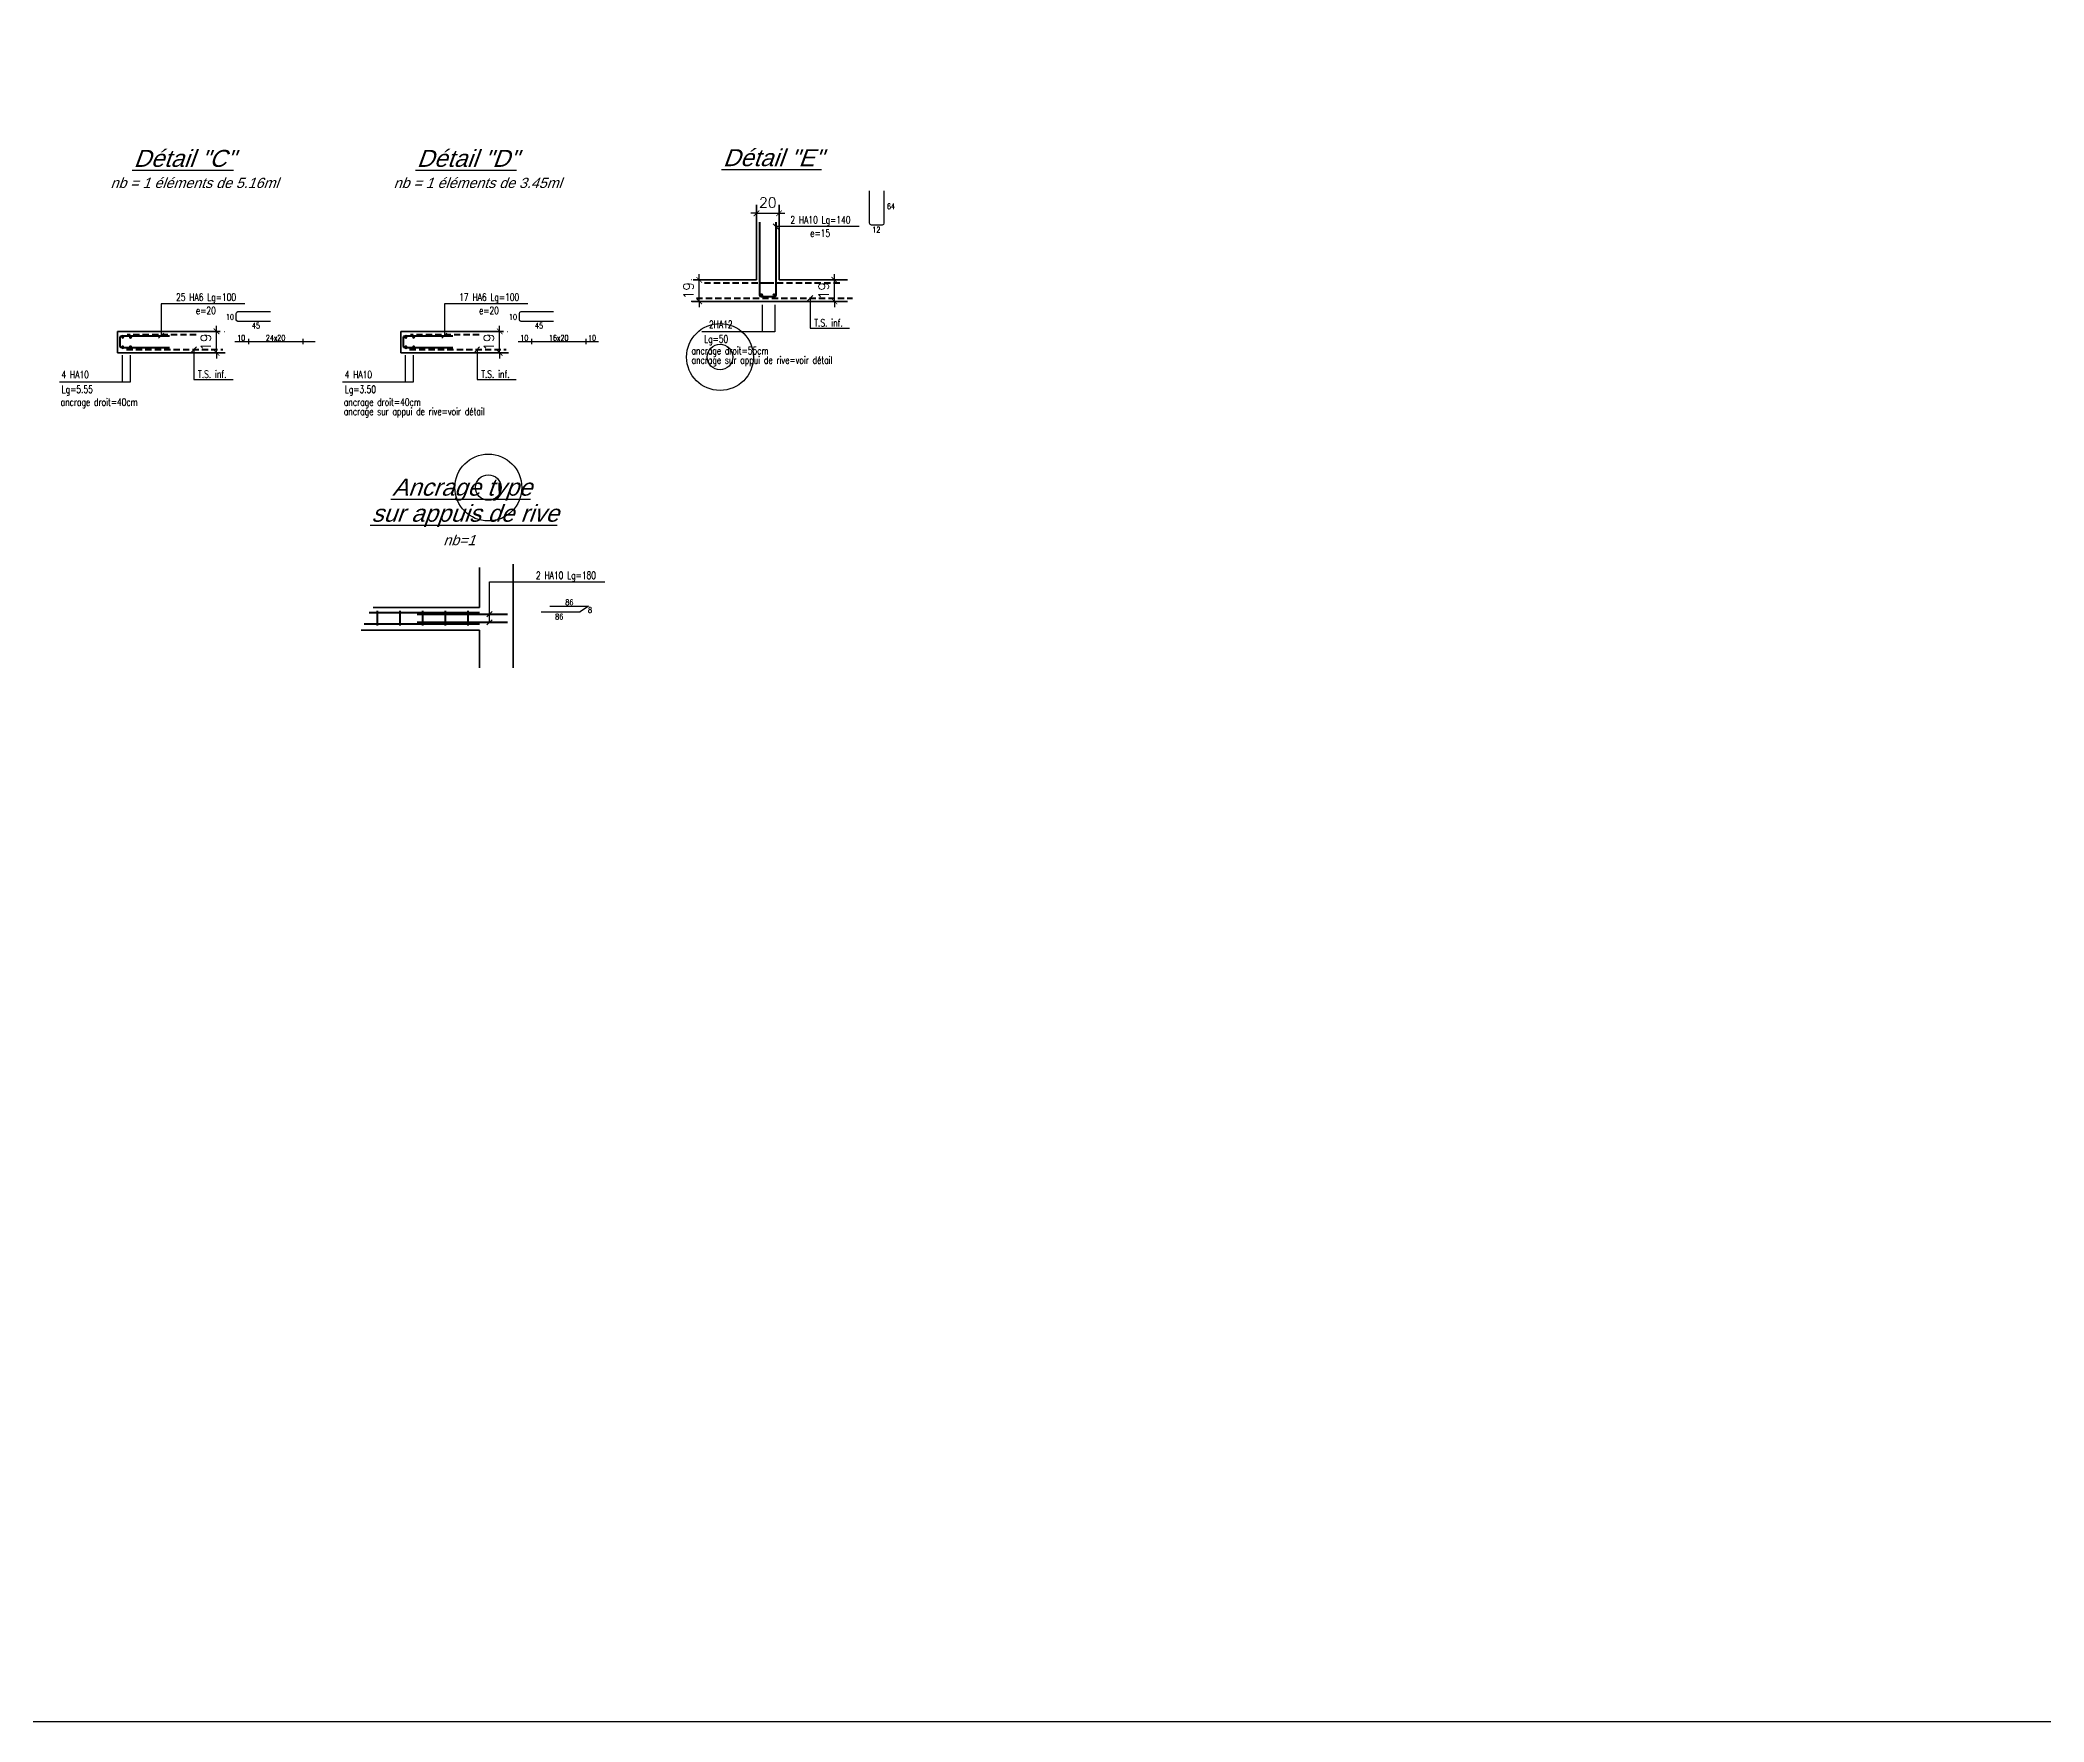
# Model space of a CAD drawing. Header units: millimetres. Extents: x -4262 to 1154, y -2933 to 76.
# Drawn here: x -2710 to -939, y -2933 to -1446 of the extents above; entities that cross this region are included whole.
import ezdxf
from ezdxf.enums import TextEntityAlignment as Align

# ---------------------------------------------------------------- set-up
doc = ezdxf.new("R2010")
doc.units = ezdxf.units.MM
doc.header["$LTSCALE"] = 50
doc.linetypes.add('CACHE2', pattern=[4.7625, 3.175, -1.5875])
for name, color, linetype in [('ARMATURES', 1, 'Continuous'), ('GO-ARMATURES INF.', 1, 'Continuous'), ('GO-FER-HA', 140, 'Continuous'), ('GO-PORTEURS', 7, 'Continuous'), ('GO-TEXTE-FER', 3, 'Continuous'), ('Grid', 7, 'Continuous'), ('STR_COTATION', 1, 'Continuous')]:
    doc.layers.add(name, color=color, linetype=linetype)
doc.layers.add('GO Coupes', color=7, linetype='Continuous', lineweight=35)
doc.styles.add('GrDimensions', font='simplex.shx')
doc.styles.add('ROMANS', font='ROMANS.SHX')
doc.styles.add('Réservation', font='ARIAL.TTF', dxfattribs={"oblique": 20})
doc.styles.add('STANDARD 2', font='romans.shx', dxfattribs={"width": 0.5})
doc.dimstyles.new('GrDimensionsNEW', dxfattribs={"dimtxt": 9, "dimasz": 5, "dimexe": 7, "dimexo": 0, "dimgap": 5, "dimtad": 1, "dimdec": 0, "dimzin": 0, "dimdsep": 46, "dimtxsty": 'GrDimensions', "dimblk": 'ARCHTICK', "dimcen": 9, "dimclrt": 7, "dimadec": 0, "dimazin": 0, "dimtfac": 1, "dimtdec": 0, "dimtix": 1, "dimtmove": 0, "dimatfit": 3, "dimldrblk": 'OPEN30', "dimfxl": 0, "dimtolj": 1, "dimtzin": 0, "dimarcsym": 0})
doc.dimstyles.new('REPERE', dxfattribs={"dimscale": 0.01, "dimtxt": 15, "dimasz": 6, "dimexe": 10, "dimexo": 10, "dimgap": 3, "dimtad": 1, "dimdec": 1, "dimlfac": 100, "dimzin": 12, "dimdsep": 46, "dimtxsty": 'STANDARD 2', "dimblk": 'repere', "dimcen": 0.09, "dimclrd": 256, "dimclre": 256, "dimclrt": 256, "dimadec": 0, "dimazin": 0, "dimtfac": 1, "dimtdec": 1, "dimtmove": 1, "dimatfit": 0, "dimldrblk": 'repere', "dimfxl": 0, "dimtolj": 1, "dimtzin": 0, "dimarcsym": 0})

# ---------------------------------------------------------------- blocks, each defined once
blk = doc.blocks.new('repere')
at = {"color": 0}
blk.add_lwpolyline([(0, 0), (-7, 0)], dxfattribs=at)
at = {"color": 0, "const_width": 0.2}
blk.add_lwpolyline([(-5, -1), (-5, 1)], dxfattribs=at)
at = {"color": 0}
blk.add_lwpolyline([(0, 0, 0, 0.2, 0), (-5, -1, 0, 0, 0)], format="xyseb", dxfattribs=at)
blk = doc.blocks.new('_ArchTick')
at = {"color": 0, "linetype": 'ByBlock', "const_width": 0.15}
blk.add_lwpolyline([(-0.5, -0.5), (0.5, 0.5)], dxfattribs=at)
blk = doc.blocks.new('*D25')
at = {"layer": 'Defpoints', "color": 0}
for p in [(-2076.8, -1600.3, 1824.9), (-2056.8, -1599.5, 1892.6), (-2056.8, -1599.5)]:
    blk.add_point(p, dxfattribs=at)
at = {"layer": 'STR_COTATION', "color": 0, "lineweight": -2}
for p, q in [((-2076.8, -1592.6), (-2076.8, -1592.5)), ((-2056.8, -1592.6), (-2056.8, -1592.5)), ((-2076.8, -1599.5), (-2081.8, -1599.5)), ((-2076.8, -1599.5), (-2056.8, -1599.5)), ((-2056.8, -1599.5), (-2051.8, -1599.5))]:
    blk.add_line(p, q, dxfattribs=at)
at = {"layer": 'STR_COTATION', "color": 0, "lineweight": -2, "xscale": 5, "yscale": 5, "zscale": 5}
blk.add_blockref('_ArchTick', (-2076.8, -1599.5), dxfattribs=at)
at = {"layer": 'STR_COTATION', "color": 0, "lineweight": -2, "xscale": 5, "yscale": 5, "zscale": 5, "rotation": 180}
blk.add_blockref('_ArchTick', (-2056.8, -1599.5), dxfattribs=at)
at = {"layer": 'STR_COTATION', "color": 7, "insert": (-2066.8, -1590), "char_height": 9, "attachment_point": 5, "style": 'GrDimensions'}
blk.add_mtext('\\A1;20', dxfattribs=at)
blk = doc.blocks.new('_Open30')
at = {"color": 0, "linetype": 'ByBlock', "lineweight": -2}
for p, q in [((-1, 0.27), (0, 0)), ((0, 0), (-1, -0.27)), ((0, 0), (-1, 0))]:
    blk.add_line(p, q, dxfattribs=at)
blk = doc.blocks.new('*D26')
at = {"layer": 'Defpoints', "color": 0}
for p in [(-2127.4, -1658.4), (-2122.9, -1658.4, 1196.9), (-2122.9, -1677.4, 1196.9)]:
    blk.add_point(p, dxfattribs=at)
at = {"layer": 'STR_COTATION', "color": 0, "lineweight": -2}
for p, q in [((-2134.1, -1658.4), (-2134.4, -1658.4)), ((-2127.4, -1658.4), (-2127.4, -1653.4)), ((-2127.4, -1677.4), (-2127.4, -1658.4)), ((-2134.1, -1677.4), (-2134.4, -1677.4)), ((-2127.4, -1677.4), (-2127.4, -1682.4))]:
    blk.add_line(p, q, dxfattribs=at)
at = {"layer": 'STR_COTATION', "color": 0, "lineweight": -2, "xscale": 5, "yscale": 5, "zscale": 5}
for p, rotation in [((-2127.4, -1658.4), 270), ((-2127.4, -1677.4), 90)]:
    blk.add_blockref('_ArchTick', p, dxfattribs=dict(at, rotation=rotation))
at = {"layer": 'STR_COTATION', "color": 7, "insert": (-2136.9, -1667.9), "char_height": 9, "attachment_point": 5, "rotation": 90, "style": 'GrDimensions'}
blk.add_mtext('\\A1;19', dxfattribs=at)
blk = doc.blocks.new('*D27')
at = {"layer": 'Defpoints', "color": 0}
for p in [(-2007.9, -1658.4), (-1996.2, -1658.4, 1196.9), (-2004, -1677.4, 1196.9)]:
    blk.add_point(p, dxfattribs=at)
at = {"layer": 'STR_COTATION', "color": 0, "lineweight": -2}
for p, q in [((-2014.5, -1658.4), (-2014.9, -1658.4)), ((-2007.9, -1658.4), (-2007.9, -1653.4)), ((-2007.9, -1677.4), (-2007.9, -1658.4)), ((-2014.7, -1677.4), (-2014.9, -1677.4)), ((-2007.9, -1677.4), (-2007.9, -1682.4))]:
    blk.add_line(p, q, dxfattribs=at)
at = {"layer": 'STR_COTATION', "color": 0, "lineweight": -2, "xscale": 5, "yscale": 5, "zscale": 5}
for p, rotation in [((-2007.9, -1658.4), 270), ((-2007.9, -1677.4), 90)]:
    blk.add_blockref('_ArchTick', p, dxfattribs=dict(at, rotation=rotation))
at = {"layer": 'STR_COTATION', "color": 7, "insert": (-2017.4, -1667.9), "char_height": 9, "attachment_point": 5, "rotation": 90, "style": 'GrDimensions'}
blk.add_mtext('\\A1;19', dxfattribs=at)
blk = doc.blocks.new('*D30')
at = {"layer": 'Defpoints', "color": 0}
for p in [(-2560.6, -1703.9, 1196.9), (-2554.1, -1703.9), (-2560.6, -1722.9, 1196.9)]:
    blk.add_point(p, dxfattribs=at)
at = {"layer": 'STR_COTATION', "color": 0, "lineweight": -2}
for p, q in [((-2554.1, -1703.9), (-2554.1, -1698.9)), ((-2554.1, -1722.9), (-2554.1, -1703.9)), ((-2547.4, -1703.9), (-2547.1, -1703.9)), ((-2554.1, -1722.9), (-2554.1, -1727.9)), ((-2547.4, -1722.9), (-2547.1, -1722.9))]:
    blk.add_line(p, q, dxfattribs=at)
at = {"layer": 'STR_COTATION', "color": 0, "lineweight": -2, "xscale": 5, "yscale": 5, "zscale": 5}
for p, rotation in [((-2554.1, -1703.9), 270), ((-2554.1, -1722.9), 90)]:
    blk.add_blockref('_ArchTick', p, dxfattribs=dict(at, rotation=rotation))
at = {"layer": 'STR_COTATION', "color": 7, "insert": (-2563.6, -1713.4), "char_height": 9, "attachment_point": 5, "rotation": 90, "style": 'GrDimensions'}
blk.add_mtext('\\A1;19', dxfattribs=at)
blk = doc.blocks.new('*D31')
at = {"layer": 'Defpoints', "color": 0}
for p in [(-2310.3, -1703.9, 1196.9), (-2303.8, -1703.9), (-2310.3, -1722.9, 1196.9)]:
    blk.add_point(p, dxfattribs=at)
at = {"layer": 'STR_COTATION', "color": 0, "lineweight": -2}
for p, q in [((-2303.8, -1703.9), (-2303.8, -1698.9)), ((-2303.8, -1722.9), (-2303.8, -1703.9)), ((-2297.1, -1703.9), (-2296.8, -1703.9)), ((-2303.8, -1722.9), (-2303.8, -1727.9)), ((-2297.1, -1722.9), (-2296.8, -1722.9))]:
    blk.add_line(p, q, dxfattribs=at)
at = {"layer": 'STR_COTATION', "color": 0, "lineweight": -2, "xscale": 5, "yscale": 5, "zscale": 5}
for p, rotation in [((-2303.8, -1703.9), 270), ((-2303.8, -1722.9), 90)]:
    blk.add_blockref('_ArchTick', p, dxfattribs=dict(at, rotation=rotation))
at = {"layer": 'STR_COTATION', "color": 7, "insert": (-2313.3, -1713.4), "char_height": 9, "attachment_point": 5, "rotation": 90, "style": 'GrDimensions'}
blk.add_mtext('\\A1;19', dxfattribs=at)

msp = doc.modelspace()

# ---------------------------------------------------------------- linework, layer by layer
at = {"layer": 'ARMATURES', "elevation": -757.138}
for points in [[(-2537.792, -1712.972), (-2466.799, -1712.972), (-2466.799, -1712.972)], [(-2287.49, -1712.972), (-2216.497, -1712.972), (-2216.497, -1712.972)]]:
    msp.add_lwpolyline(points, dxfattribs=at)
at = {"layer": 'GO Coupes'}
for p, q in [((-2076.761, -1591.907, 736.704), (-2076.761, -1658.438, -16.888)), ((-2056.761, -1591.907, 736.704), (-2056.761, -1658.438)), ((-2132.857, -1658.438), (-2076.761, -1658.438)), ((-2056.761, -1658.438), (-1996.248, -1658.438)), ((-2134.035, -1677.438), (-1996.248, -1677.438)), ((-2550.82, -1703.889, 1196.884), (-2641.609, -1703.889, 1196.884)), ((-2641.609, -1703.889, 1196.884), (-2641.609, -1722.889, 1196.884)), ((-2300.517, -1703.889, 1196.884), (-2391.306, -1703.889, 1196.884)), ((-2391.306, -1703.889, 1196.884), (-2391.306, -1722.889, 1196.884)), ((-2546.414, -1722.889, 1196.884), (-2641.609, -1722.889, 1196.884)), ((-2296.111, -1722.889, 1196.884), (-2391.306, -1722.889, 1196.884)), ((-2321.74, -1948.062, -449.171), (-2321.74, -1912.663, -449.171)), ((-2291.74, -1909.663, -449.171), (-2291.74, -2001.306, -449.171)), ((-2321.74, -1948.062, -449.171), (-2415.609, -1948.062, -449.171)), ((-2321.74, -1968.062, -449.171), (-2426.251, -1968.062, -449.171)), ((-2321.74, -1968.062, -449.171), (-2321.74, -2001.306, -449.171))]:
    msp.add_line(p, q, dxfattribs=at)
at = {"layer": 'GO-ARMATURES INF.', "lineweight": 35}
for p, q in [((-2057.326, -1613.617, 449.171), (-2061.995, -1608.948, 449.171)), ((-2031.68, -1676.773, 449.171), (-2027.012, -1672.104, 449.171)), ((-2605.346, -1710.031, 828.148), (-2600.677, -1705.362, 828.148)), ((-2576.453, -1722.704, 1211.136), (-2571.784, -1717.519, 1211.136)), ((-2355.043, -1710.031, 828.148), (-2350.374, -1705.362, 828.148)), ((-2326.15, -1722.704, 1211.136), (-2321.482, -1717.519, 1211.136)), ((-2315.085, -1956.229, -449.171), (-2310.416, -1951.56, -449.171)), ((-2315.085, -1963.478, -449.171), (-2310.416, -1958.81, -449.171))]:
    msp.add_line(p, q, dxfattribs=at)
at = {"layer": 'GO-ARMATURES INF.'}
for p, q in [((-1985.95, -1611.182, 449.171), (-2059.761, -1611.182, 449.171)), ((-2529.049, -1679.562, -757.138), (-2602.911, -1679.562, -757.138)), ((-2602.911, -1679.562, -757.138), (-2602.911, -1707.697, 828.148)), ((-2278.746, -1679.562, -757.138), (-2352.608, -1679.562, -757.138)), ((-2352.608, -1679.562, -757.138), (-2352.608, -1707.697, 828.148)), ((-2029.245, -1674.438, 449.171), (-2029.245, -1700.943, 449.171)), ((-2060.496, -1704.205, 449.171), (-2124.967, -1704.205, 449.171)), ((-2029.245, -1700.943, 449.171), (-1994.657, -1700.943, 449.171)), ((-2574.018, -1719.372, 1211.136), (-2574.018, -1746.393, 1211.136)), ((-2323.715, -1719.372, 1211.136), (-2323.715, -1746.393, 1211.136)), ((-2630.441, -1748.698, 1174.193), (-2692.912, -1748.698, 1174.193)), ((-2574.018, -1746.393, 1211.136), (-2539.429, -1746.393, 1211.136)), ((-2380.138, -1748.698, 1174.193), (-2442.609, -1748.698, 1174.193)), ((-2323.715, -1746.393, 1211.136), (-2289.127, -1746.393, 1211.136)), ((-2312.751, -1961.144, -449.171), (-2312.751, -1925.48, -449.171)), ((-2312.751, -1925.48, -449.171), (-2210.958, -1925.48, -449.171))]:
    msp.add_line(p, q, dxfattribs=at)
at = {"layer": 'GO-FER-HA', "color": 2, "linetype": 'CACHE2', "lineweight": 40, "ltscale": 0.035}
for p, q in [((-2122.856, -1660.882, 449.171), (-2066.656, -1660.882, 449.171)), ((-2067.028, -1660.882, 449.171), (-2001.829, -1660.882, 449.171)), ((-2129.897, -1674.438, 449.171), (-1992.01, -1674.438, 449.171)), ((-2572.199, -1706.889, 1196.884), (-2633.027, -1706.889, 1196.884)), ((-2321.896, -1706.889, 1196.884), (-2382.724, -1706.889, 1196.884)), ((-2633.717, -1719.853, 1211.136), (-2548.407, -1719.853, 1211.136)), ((-2383.414, -1719.853, 1211.136), (-2298.104, -1719.853, 1211.136))]:
    msp.add_line(p, q, dxfattribs=at)
at = {"layer": 'GO-FER-HA', "color": 3, "lineweight": 25}
for p, q in [((-2259.413, -1946.713, -449.171), (-2225.146, -1946.713, -449.171)), ((-2225.146, -1946.713, -449.171), (-2232.705, -1951.916, -449.171)), ((-2266.972, -1951.916, -449.171), (-2232.705, -1951.916, -449.171))]:
    msp.add_line(p, q, dxfattribs=at)
at = {"layer": 'GO-FER-HA', "color": 2, "lineweight": 60}
for p, q in [((-2423.686, -1962.519, -449.171), (-2321.74, -1962.519, -449.171)), ((-2419.082, -1952.569, -449.171), (-2321.74, -1952.569, -449.171)), ((-2376.74, -1953.895, -449.171), (-2296.74, -1953.895, -449.171)), ((-2376.74, -1961.144, -449.171), (-2296.74, -1961.144, -449.171))]:
    msp.add_line(p, q, dxfattribs=at)
at = {"layer": 'GO-FER-HA', "color": 2, "lineweight": 40}
for p, q in [((-2411.74, -1964.019, -449.171), (-2411.74, -1951.069, -449.171)), ((-2391.74, -1964.019, -449.171), (-2391.74, -1951.069, -449.171)), ((-2371.74, -1964.019, -449.171), (-2371.74, -1951.069, -449.171)), ((-2351.74, -1964.019, -449.171), (-2351.74, -1951.069, -449.171)), ((-2331.74, -1964.019, -449.171), (-2331.74, -1951.069, -449.171))]:
    msp.add_line(p, q, dxfattribs=at)
at = {"layer": 'GO-FER-HA', "color": 3, "lineweight": 25}
for points, elevation in [([(-1964.113, -1579.631), (-1964.113, -1608.349, -0.41421356), (-1965.613, -1609.849), (-1975.22, -1609.849, -0.41421356), (-1976.72, -1608.349), (-1976.72, -1579.631)], 449.171), ([(-2506.406, -1695.073), (-2535.125, -1695.073, -0.41421356), (-2536.625, -1693.573), (-2536.625, -1687.966, -0.41421356), (-2535.125, -1686.466), (-2506.406, -1686.466)], -757.138), ([(-2256.104, -1695.073), (-2284.822, -1695.073, -0.41421356), (-2286.322, -1693.573), (-2286.322, -1687.966, -0.41421356), (-2284.822, -1686.466), (-2256.104, -1686.466)], -757.138)]:
    msp.add_lwpolyline(points, format="xyb", dxfattribs=dict(at, elevation=elevation))
at = {"layer": 'GO-FER-HA', "color": 2, "lineweight": 40}
for points, elevation in [([(-2059.761, -1607.438), (-2059.761, -1671.896, -0.41421356), (-2061.261, -1673.396), (-2072.312, -1673.396, -0.41421356), (-2073.812, -1671.896), (-2073.812, -1607.438)], 449.171), ([(-2595.609, -1718.552), (-2637.675, -1718.552, -0.41421356), (-2639.175, -1717.052), (-2639.175, -1709.197, -0.41421356), (-2637.675, -1707.697), (-2595.609, -1707.697)], 828.148), ([(-2345.306, -1718.552), (-2387.372, -1718.552, -0.41421356), (-2388.872, -1717.052), (-2388.872, -1709.197, -0.41421356), (-2387.372, -1707.697), (-2345.306, -1707.697)], 828.148)]:
    msp.add_lwpolyline(points, format="xyb", dxfattribs=dict(at, elevation=elevation))
for points, elevation in [([(-2073.062, -1671.896, 1), (-2071.562, -1671.896, 1)], 449.171), ([(-2062.011, -1671.896, 1), (-2060.511, -1671.896, 1)], 449.171), ([(-2637.859, -1708.72, 1), (-2636.359, -1708.72, 1)], 136.515), ([(-2637.859, -1717.872, 1), (-2636.359, -1717.872, 1)], 136.515), ([(-2630.859, -1708.72, 1), (-2629.359, -1708.72, 1)], 136.515), ([(-2630.859, -1717.872, 1), (-2629.359, -1717.872, 1)], 136.515), ([(-2387.556, -1708.72, 1), (-2386.056, -1708.72, 1)], 136.515), ([(-2387.556, -1717.872, 1), (-2386.056, -1717.872, 1)], 136.515), ([(-2380.556, -1708.72, 1), (-2379.056, -1708.72, 1)], 136.515), ([(-2380.556, -1717.872, 1), (-2379.056, -1717.872, 1)], 136.515)]:
    msp.add_lwpolyline(points, format="xyb", close=True, dxfattribs=dict(at, elevation=elevation))
at = {"layer": 'GO-FER-HA', "color": 3, "lineweight": 25, "elevation": -414.816}
for points in [[(-2686.474, -1761.074), (-2686.474, -1761.074)], [(-2436.171, -1761.074), (-2436.171, -1761.074)]]:
    msp.add_lwpolyline(points, close=True, dxfattribs=at)
at = {"layer": 'GO-PORTEURS'}
for p, q in [((-2525.938, -1710.511, -757.138), (-2525.938, -1715.289, -757.138)), ((-2477.85, -1710.511, -757.138), (-2477.85, -1715.289, -757.138)), ((-2275.635, -1710.511, -757.138), (-2275.635, -1715.289, -757.138)), ((-2227.547, -1710.511, -757.138), (-2227.547, -1715.289, -757.138))]:
    msp.add_line(p, q, dxfattribs=at)
at = {"layer": 'Grid'}
for centre, radius in [((-2108.986, -1726.579), 29.573), ((-2108.986, -1726.579), 11.294), ((-2313.814, -1841.958, -449.171), 29.573), ((-2313.814, -1841.958, -449.171), 11.294)]:
    msp.add_circle(centre, radius, dxfattribs=at)
at = {"layer": 'STR_COTATION'}
msp.add_lwpolyline([(-4261.823, 76.027), (1154.475, 76.027), (1154.475, -2933.391), (-4261.823, -2933.391)], close=True, dxfattribs=at)

# ---------------------------------------------------------------- texts
at = {"layer": 'GO-ARMATURES INF.', "color": 6, "style": 'Réservation', "oblique": 20}
for s, height, p in [('%%UDétail "C"', 15, (-2627.455, -1558.437)), ('%%UDétail "D"', 15, (-2377.152, -1558.437)), ('%%UDétail "E"', 15, (-2106.506, -1557.824, 933.575)), ('nb = 1 éléments de 5.16ml', 9, (-2647.89, -1577.119)), ('nb = 1 éléments de 3.45ml', 9, (-2397.587, -1577.119)), ('%%UAncrage type', 15, (-2398.878, -1849.176, -449.171)), ('%%Usur appuis de rive', 15, (-2417.157, -1872.212, -449.171)), ('nb=1', 9, (-2353.686, -1892.977, -449.171))]:
    msp.add_text(s, height=height, dxfattribs=at).set_placement(p)
at = {"layer": 'GO-FER-HA', "color": 1, "lineweight": 25, "style": 'ROMANS', "width": 0.75}
for s, p in [('64', (-1961.406, -1595.87, 449.171)), ('12', (-1974.349, -1616.555, 449.171)), ('10', (-2545.873, -1693.662, -757.138)), ('45', (-2522.826, -1701.355, -757.138)), ('10', (-2295.57, -1693.662, -757.138)), ('45', (-2272.523, -1701.355, -757.138)), ('86', (-2245.751, -1945.894, -449.171)), ('8', (-2225.693, -1952.773, -449.171)), ('86', (-2254.731, -1958.605, -449.171))]:
    msp.add_text(s, height=5, dxfattribs=at).set_placement(p)
for s, p in [('10', (-2532.321, -1709.627, -757.138)), ('24x20', (-2501.894, -1709.627, -757.138)), ('10', (-2282.018, -1709.627, -757.138)), ('16x20', (-2251.591, -1709.627, -757.138)), ('10', (-2222.076, -1709.627, -757.138))]:
    msp.add_text(s, height=5, dxfattribs=at).set_placement(p, align=Align.MIDDLE_CENTER)
at = {"layer": 'GO-TEXTE-FER', "color": 6, "style": 'ROMANS', "width": 0.75}
for s, p in [('2 HA10 Lg=140', (-2046.748, -1608.545, 449.171)), ('e=15', (-2029.193, -1620.33, 449.171)), ('25 HA6 Lg=100', (-2589.847, -1676.926, -757.138)), ('e=20', (-2572.292, -1688.71, -757.138)), ('17 HA6 Lg=100', (-2339.544, -1676.926, -757.138)), ('e=20', (-2321.989, -1688.71, -757.138)), ('2HA12', (-2118.752, -1700.912, 449.171)), ('T.S. inf. ', (-2025.696, -1699.541, 449.171)), ('ancrage droit=55cm', (-2134.167, -1724.195, -2484.022)), ('Lg=50', (-2123.019, -1713.89, 449.171)), ('ancrage sur appui de rive=voir détail', (-2134.118, -1732.477, -2484.022)), ('4 HA10', (-2691.135, -1745.405, 1174.193)), ('Lg=5.55', (-2690.964, -1758.383, 1174.193)), ('T.S. inf. ', (-2570.468, -1744.991, 1211.136)), ('4 HA10', (-2440.832, -1745.405, 1174.193)), ('Lg=3.50', (-2440.661, -1758.383, 1174.193)), ('T.S. inf. ', (-2320.165, -1744.991, 1211.136)), ('ancrage droit=40cm', (-2691.844, -1769.645, -414.816)), ('ancrage droit=40cm', (-2441.541, -1769.645, -414.816)), ('ancrage sur appui de rive=voir détail', (-2441.541, -1777.927, -414.816)), ('2 HA10 Lg=180', (-2271.727, -1922.843, -449.171))]:
    msp.add_text(s, height=6.5, dxfattribs=at).set_placement(p)

# ---------------------------------------------------------------- dimensions: what is measured, and where the dimension line sits
at = {"layer": 'STR_COTATION'}
dim = msp.add_linear_dim(base=(-2056.761, -1599.531, -1196.884), p1=(-2076.761, -1600.35, 628.011), p2=(-2056.761, -1599.531, 695.712), dimstyle='GrDimensionsNEW', dxfattribs=at)
dim.commit()
dim.dimension.update_dxf_attribs({"geometry": '*D25', "text_midpoint": (-2066.761, -1590.031, -1196.884)})
for base, p1, p2, picture, middle in [((-2127.373, -1658.438, -1196.884), (-2122.871, -1677.438), (-2122.871, -1658.438), '*D26', (-2136.873, -1667.938, -1196.884)), ((-2007.913, -1658.438, -1196.884), (-2004.049, -1677.438), (-1996.248, -1658.438), '*D27', (-2017.413, -1667.938, -1196.884)), ((-2554.1, -1703.889), (-2560.558, -1722.889, 1196.884), (-2560.558, -1703.889, 1196.884), '*D30', (-2563.6, -1713.389)), ((-2303.797, -1703.889), (-2310.255, -1722.889, 1196.884), (-2310.255, -1703.889, 1196.884), '*D31', (-2313.297, -1713.389))]:
    dim = msp.add_linear_dim(base=base, p1=p1, p2=p2, angle=90, dimstyle='GrDimensionsNEW', dxfattribs=at)
    dim.commit()
    dim.dimension.update_dxf_attribs({"geometry": picture, "text_midpoint": middle})

# ---------------------------------------------------------------- leaders
at = {"layer": 'GO-ARMATURES INF.'}
for points in [[(-2071.679, -1680.525, 449.171), (-2071.679, -1704.205, 449.171)], [(-2060.496, -1680.525, 449.171), (-2060.496, -1704.205, 449.171)], [(-2637.624, -1725.017, 1174.193), (-2637.624, -1748.698, 1174.193)], [(-2630.441, -1725.017, 1174.193), (-2630.441, -1748.698, 1174.193)], [(-2387.321, -1725.017, 1174.193), (-2387.321, -1748.698, 1174.193)], [(-2380.138, -1725.017, 1174.193), (-2380.138, -1748.698, 1174.193)]]:
    msp.add_leader(points, dimstyle='REPERE', override={"dimasz": 2, "dimgap": 3, "dimtad": 0}, dxfattribs=at)

doc.saveas('drawing.dxf')
